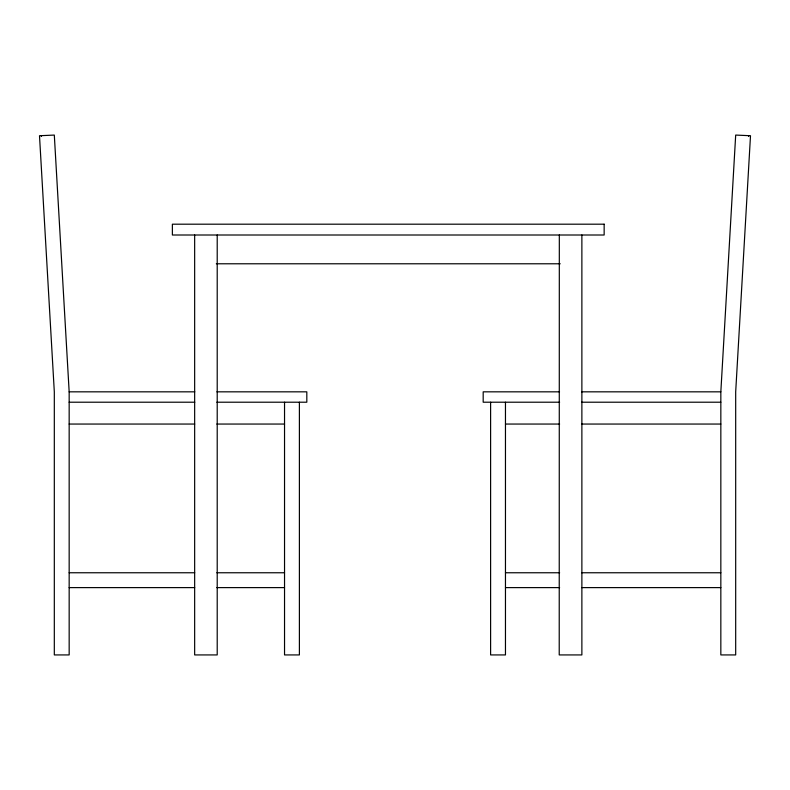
<?xml version="1.0" encoding="UTF-8"?>
<svg xmlns="http://www.w3.org/2000/svg" width="790" height="790" viewBox="0 0 790 790"><rect width="100%" height="100%" fill="white"/><g stroke="black" fill="none" stroke-linecap="round" stroke-linejoin="round"><path stroke-width="1.19" d="M720.836 391.83L735.688 135.07L750.5 135.732L735.688 391.83L735.688 654.93L720.836 654.93L720.836 391.83L581.687 391.83M748.604 136.433L748.634 135.821M216.302 263.781L560.219 263.781M69.165 391.83L69.165 654.93L54.312 654.93L54.312 391.83L39.5 135.732L54.312 135.07L69.165 391.83L194.765 391.83M216.924 391.83L306.816 391.83L306.816 402.209L216.845 402.209M559.527 391.83L483.184 391.83L483.184 402.209L559.616 402.209M69.165 402.209L194.765 402.209M581.687 402.209L720.836 402.209M69.165 424.052L194.696 424.052M216.845 424.052L284.538 424.052M505.462 424.052L559.616 424.052M581.766 424.052L720.836 424.052M69.165 572.76L194.696 572.76M216.845 572.76L284.538 572.76M505.462 572.76L559.616 572.76M581.766 572.76L720.836 572.76M69.165 587.612L194.696 587.612M216.845 587.612L284.538 587.612M505.462 587.612L559.616 587.612M581.766 587.612L720.836 587.612M41.366 135.821L41.396 136.433M581.875 235.005L581.875 654.93L559.221 654.93L559.32 235.005M505.462 402.209L505.462 654.93L490.61 654.93L490.61 402.209M299.39 402.209L299.39 654.93L284.538 654.93L284.538 402.209M217.211 235.005L217.211 654.93L194.656 654.93L194.656 235.005M604.153 224.192L172.378 224.192L172.378 235.005L604.153 235.005L604.153 224.192"/></g></svg>
